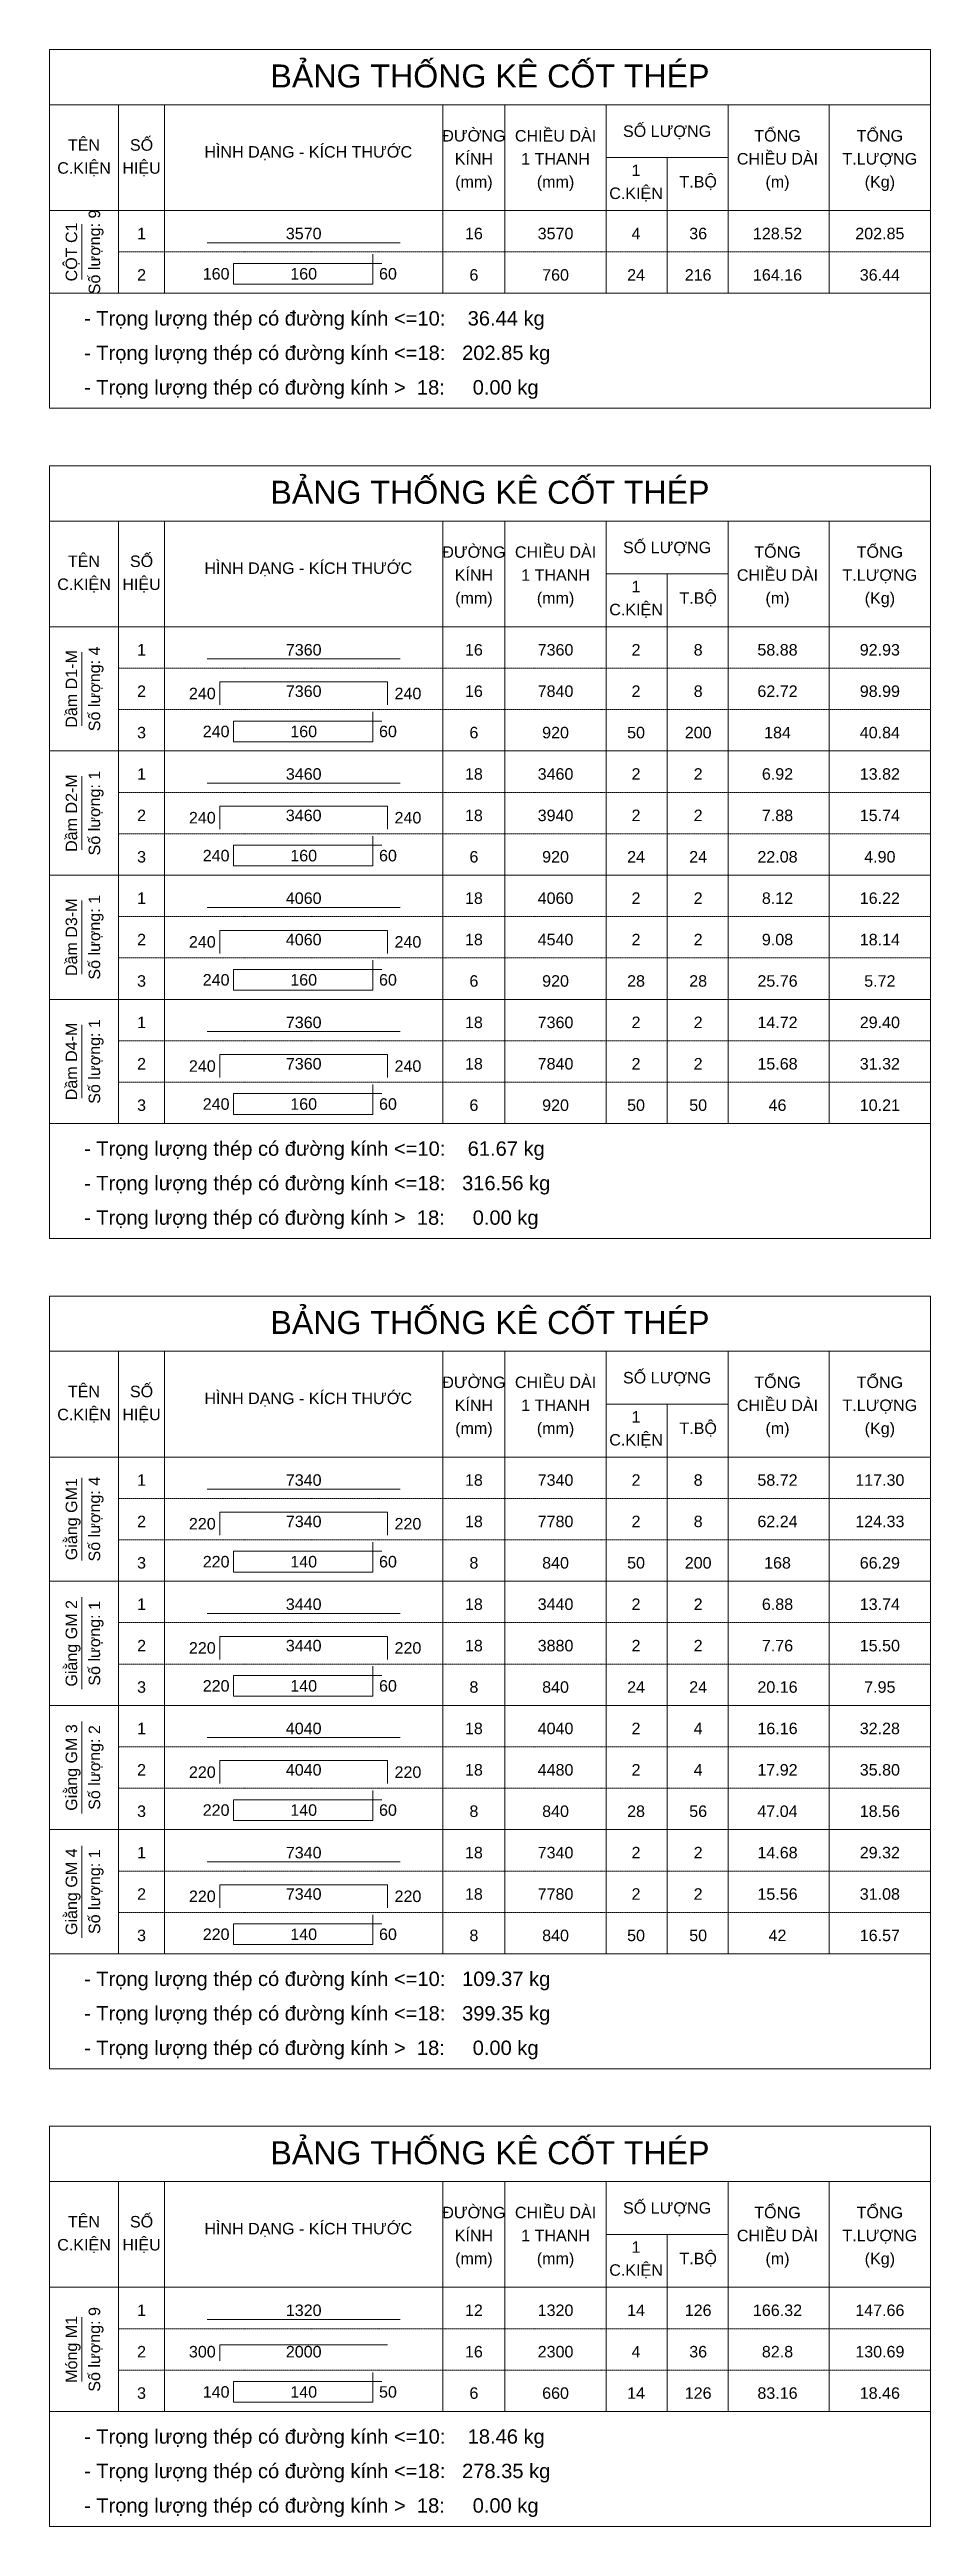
# Model space of a CAD drawing. Header units: inches. Extents: x 0 to 9575, y -257300 to -230375.
import ezdxf
from ezdxf.enums import TextEntityAlignment as Align

# ---------------------------------------------------------------- set-up
doc = ezdxf.new("R2010")
doc.units = ezdxf.units.IN
doc.header["$MEASUREMENT"] = 0
doc.linetypes.add('HIDDENX2', pattern=[0.75, 0.5, -0.25])
for name, color, linetype, lineweight in [('Bao', 2, 'Continuous', 0), ('NetMo', 9, 'HIDDENX2', 0), ('Steel', 4, 'Continuous', 0), ('Text', 2, 'Continuous', 0), ('TextThep', 7, 'Continuous', 0)]:
    doc.layers.add(name, color=color, linetype=linetype, lineweight=lineweight)
doc.styles.add('Hoa', font='micross.ttf')
doc.styles.add('Thuong', font='micross.ttf')

msp = doc.modelspace()

# ---------------------------------------------------------------- linework, layer by layer
at = {"layer": 'Bao'}
for p, q in [((0, -230375), (9575, -230375)), ((0, -230375), (0, -234275)), ((9575, -230375), (9575, -234275)), ((0, -230975), (9575, -230975)), ((750, -230975), (750, -233025)), ((1250, -230975), (1250, -233025)), ((4275, -230975), (4275, -233025)), ((4950, -230975), (4950, -233025)), ((6050, -230975), (6050, -233025)), ((7375, -230975), (7375, -233025)), ((8475, -230975), (8475, -233025)), ((6050, -231550), (7375, -231550)), ((6712.5, -231550), (6712.5, -233025)), ((0, -232125), (9575, -232125)), ((0, -234900), (9575, -234900)), ((0, -234900), (0, -243300)), ((9575, -234900), (9575, -243300)), ((0, -235500), (9575, -235500)), ((750, -235500), (750, -242050)), ((1250, -235500), (1250, -242050)), ((4275, -235500), (4275, -242050)), ((4950, -235500), (4950, -242050)), ((6050, -235500), (6050, -242050)), ((7375, -235500), (7375, -242050)), ((8475, -235500), (8475, -242050)), ((6050, -236075), (7375, -236075)), ((6712.5, -236075), (6712.5, -242050)), ((0, -236650), (9575, -236650)), ((0, -243925), (9575, -243925)), ((0, -243925), (0, -252325)), ((9575, -243925), (9575, -252325)), ((0, -244525), (9575, -244525)), ((750, -244525), (750, -251075)), ((1250, -244525), (1250, -251075)), ((4275, -244525), (4275, -251075)), ((4950, -244525), (4950, -251075)), ((6050, -244525), (6050, -251075)), ((7375, -244525), (7375, -251075)), ((8475, -244525), (8475, -251075)), ((6050, -245100), (7375, -245100)), ((6712.5, -245100), (6712.5, -251075)), ((0, -245675), (9575, -245675)), ((0, -252950), (9575, -252950)), ((0, -252950), (0, -257300)), ((9575, -252950), (9575, -257300)), ((0, -253550), (9575, -253550)), ((750, -253550), (750, -256050)), ((1250, -253550), (1250, -256050)), ((4275, -253550), (4275, -256050)), ((4950, -253550), (4950, -256050)), ((6050, -253550), (6050, -256050)), ((7375, -253550), (7375, -256050)), ((8475, -253550), (8475, -256050)), ((6050, -254125), (7375, -254125)), ((6712.5, -254125), (6712.5, -256050)), ((0, -254700), (9575, -254700))]:
    msp.add_line(p, q, dxfattribs=at)
at = {"layer": 'NetMo'}
for p, q in [((750, -232575), (9575, -232575)), ((750, -233025), (9575, -233025)), ((750, -237100), (9575, -237100)), ((750, -237550), (9575, -237550)), ((750, -238000), (9575, -238000)), ((750, -238450), (9575, -238450)), ((750, -238900), (9575, -238900)), ((750, -239350), (9575, -239350)), ((750, -239800), (9575, -239800)), ((750, -240250), (9575, -240250)), ((750, -240700), (9575, -240700)), ((750, -241150), (9575, -241150)), ((750, -241600), (9575, -241600)), ((750, -242050), (9575, -242050)), ((750, -246125), (9575, -246125)), ((750, -246575), (9575, -246575)), ((750, -247025), (9575, -247025)), ((750, -247475), (9575, -247475)), ((750, -247925), (9575, -247925)), ((750, -248375), (9575, -248375)), ((750, -248825), (9575, -248825)), ((750, -249275), (9575, -249275)), ((750, -249725), (9575, -249725)), ((750, -250175), (9575, -250175)), ((750, -250625), (9575, -250625)), ((750, -251075), (9575, -251075)), ((750, -255150), (9575, -255150)), ((750, -255600), (9575, -255600)), ((750, -256050), (9575, -256050))]:
    msp.add_line(p, q, dxfattribs=at)
at = {"layer": 'Steel'}
for points in [[(1712.5, -232475), (3812.5, -232475)], [(3612.5, -232700), (2000, -232700), (2000, -232925), (3512.5, -232925), (3512.5, -232600)], [(1712.5, -237000), (3812.5, -237000)], [(1850, -237500), (1850, -237250), (3675, -237250), (3675, -237500)], [(3612.5, -237675), (2000, -237675), (2000, -237900), (3512.5, -237900), (3512.5, -237575)], [(1712.5, -238350), (3812.5, -238350)], [(1850, -238850), (1850, -238600), (3675, -238600), (3675, -238850)], [(3612.5, -239025), (2000, -239025), (2000, -239250), (3512.5, -239250), (3512.5, -238925)], [(1712.5, -239700), (3812.5, -239700)], [(1850, -240200), (1850, -239950), (3675, -239950), (3675, -240200)], [(3612.5, -240375), (2000, -240375), (2000, -240600), (3512.5, -240600), (3512.5, -240275)], [(1712.5, -241050), (3812.5, -241050)], [(1850, -241550), (1850, -241300), (3675, -241300), (3675, -241550)], [(3612.5, -241725), (2000, -241725), (2000, -241950), (3512.5, -241950), (3512.5, -241625)], [(1712.5, -246025), (3812.5, -246025)], [(1850, -246525), (1850, -246275), (3675, -246275), (3675, -246525)], [(3612.5, -246700), (2000, -246700), (2000, -246925), (3512.5, -246925), (3512.5, -246600)], [(1712.5, -247375), (3812.5, -247375)], [(1850, -247875), (1850, -247625), (3675, -247625), (3675, -247875)], [(3612.5, -248050), (2000, -248050), (2000, -248275), (3512.5, -248275), (3512.5, -247950)], [(1712.5, -248725), (3812.5, -248725)], [(1850, -249225), (1850, -248975), (3675, -248975), (3675, -249225)], [(3612.5, -249400), (2000, -249400), (2000, -249625), (3512.5, -249625), (3512.5, -249300)], [(1712.5, -250075), (3812.5, -250075)], [(1850, -250575), (1850, -250325), (3675, -250325), (3675, -250575)], [(3612.5, -250750), (2000, -250750), (2000, -250975), (3512.5, -250975), (3512.5, -250650)], [(1712.5, -255050), (3812.5, -255050)], [(1850, -255500), (1850, -255325), (3675, -255325)], [(3612.5, -255725), (2000, -255725), (2000, -255950), (3512.5, -255950), (3512.5, -255625)]]:
    msp.add_lwpolyline(points, dxfattribs=at)
at = {"layer": 'Text'}
for p, q in [((350, -232875), (350, -232275)), ((0, -233025), (9575, -233025)), ((0, -233025), (9575, -233025)), ((0, -234275), (9575, -234275)), ((350, -237725), (350, -236925)), ((0, -238000), (9575, -238000)), ((350, -239075), (350, -238275)), ((0, -239350), (9575, -239350)), ((350, -240425), (350, -239625)), ((0, -240700), (9575, -240700)), ((350, -241775), (350, -240975)), ((0, -242050), (9575, -242050)), ((0, -242050), (9575, -242050)), ((0, -243300), (9575, -243300)), ((350, -246800), (350, -245900)), ((0, -247025), (9575, -247025)), ((350, -248200), (350, -247200)), ((0, -248375), (9575, -248375)), ((350, -249550), (350, -248550)), ((0, -249725), (9575, -249725)), ((350, -250900), (350, -249900)), ((0, -251075), (9575, -251075)), ((0, -251075), (9575, -251075)), ((0, -252325), (9575, -252325)), ((350, -255725), (350, -255025)), ((0, -256050), (9575, -256050)), ((0, -256050), (9575, -256050)), ((0, -257300), (9575, -257300))]:
    msp.add_line(p, q, dxfattribs=at)

# ---------------------------------------------------------------- texts
at = {"layer": 'Text', "color": 4, "style": 'Hoa'}
for p in [(4787.5, -230787.5), (4787.5, -235312.5), (4787.5, -244337.5), (4787.5, -253362.5)]:
    msp.add_text('BẢNG THỐNG KÊ CỐT THÉP', height=250, dxfattribs=at).set_placement(p, align=Align.CENTER)
at = {"layer": 'Text'}
for s, style, p in [('ĐƯỜNG', 'Hoa', (4612.5, -231375)), ('CHIỀU DÀI', 'Hoa', (5500, -231375)), ('SỐ LƯỢNG', 'Hoa', (6712.5, -231325)), ('TỔNG', 'Hoa', (7912.5, -231375)), ('TỔNG', 'Hoa', (9025, -231375)), ('TÊN', 'Hoa', (375, -231475)), ('SỐ', 'Hoa', (1000, -231475)), ('HÌNH DẠNG - KÍCH THƯỚC', 'Hoa', (2812.5, -231550)), ('KÍNH', 'Hoa', (4612.5, -231625)), ('1 THANH', 'Hoa', (5500, -231625)), ('CHIỀU DÀI', 'Hoa', (7912.5, -231625)), ('T.LƯỢNG', 'Hoa', (9025, -231625)), ('C.KIỆN', 'Hoa', (375, -231725)), ('HIỆU', 'Hoa', (1000, -231725)), ('(mm)', 'Thuong', (4612.5, -231875)), ('(mm)', 'Thuong', (5500, -231875)), ('1', 'Hoa', (6375, -231750)), ('T.BỘ', 'Hoa', (7050, -231875)), ('(m)', 'Thuong', (7912.5, -231875)), ('(Kg)', 'Thuong', (9025, -231875)), ('C.KIỆN', 'Hoa', (6375, -232000)), ('TÊN', 'Hoa', (375, -236000)), ('SỐ', 'Hoa', (1000, -236000)), ('ĐƯỜNG', 'Hoa', (4612.5, -235900)), ('CHIỀU DÀI', 'Hoa', (5500, -235900)), ('SỐ LƯỢNG', 'Hoa', (6712.5, -235850)), ('TỔNG', 'Hoa', (7912.5, -235900)), ('TỔNG', 'Hoa', (9025, -235900)), ('C.KIỆN', 'Hoa', (375, -236250)), ('HIỆU', 'Hoa', (1000, -236250)), ('HÌNH DẠNG - KÍCH THƯỚC', 'Hoa', (2812.5, -236075)), ('KÍNH', 'Hoa', (4612.5, -236150)), ('1 THANH', 'Hoa', (5500, -236150)), ('CHIỀU DÀI', 'Hoa', (7912.5, -236150)), ('T.LƯỢNG', 'Hoa', (9025, -236150)), ('(mm)', 'Thuong', (4612.5, -236400)), ('(mm)', 'Thuong', (5500, -236400)), ('C.KIỆN', 'Hoa', (6375, -236525)), ('1', 'Hoa', (6375, -236275)), ('T.BỘ', 'Hoa', (7050, -236400)), ('(m)', 'Thuong', (7912.5, -236400)), ('(Kg)', 'Thuong', (9025, -236400)), ('SỐ LƯỢNG', 'Hoa', (6712.5, -244875)), ('TÊN', 'Hoa', (375, -245025)), ('SỐ', 'Hoa', (1000, -245025)), ('HÌNH DẠNG - KÍCH THƯỚC', 'Hoa', (2812.5, -245100)), ('ĐƯỜNG', 'Hoa', (4612.5, -244925)), ('KÍNH', 'Hoa', (4612.5, -245175)), ('CHIỀU DÀI', 'Hoa', (5500, -244925)), ('CHIỀU DÀI', 'Hoa', (7912.5, -245175)), ('TỔNG', 'Hoa', (7912.5, -244925)), ('TỔNG', 'Hoa', (9025, -244925)), ('C.KIỆN', 'Hoa', (375, -245275)), ('HIỆU', 'Hoa', (1000, -245275)), ('1 THANH', 'Hoa', (5500, -245175)), ('1', 'Hoa', (6375, -245300)), ('T.BỘ', 'Hoa', (7050, -245425)), ('T.LƯỢNG', 'Hoa', (9025, -245175)), ('(mm)', 'Thuong', (4612.5, -245425)), ('(mm)', 'Thuong', (5500, -245425)), ('C.KIỆN', 'Hoa', (6375, -245550)), ('(m)', 'Thuong', (7912.5, -245425)), ('(Kg)', 'Thuong', (9025, -245425)), ('TÊN', 'Hoa', (375, -254050)), ('SỐ', 'Hoa', (1000, -254050)), ('ĐƯỜNG', 'Hoa', (4612.5, -253950)), ('CHIỀU DÀI', 'Hoa', (5500, -253950)), ('SỐ LƯỢNG', 'Hoa', (6712.5, -253900)), ('TỔNG', 'Hoa', (7912.5, -253950)), ('TỔNG', 'Hoa', (9025, -253950)), ('C.KIỆN', 'Hoa', (375, -254300)), ('HIỆU', 'Hoa', (1000, -254300)), ('HÌNH DẠNG - KÍCH THƯỚC', 'Hoa', (2812.5, -254125)), ('KÍNH', 'Hoa', (4612.5, -254200)), ('1 THANH', 'Hoa', (5500, -254200)), ('CHIỀU DÀI', 'Hoa', (7912.5, -254200)), ('T.LƯỢNG', 'Hoa', (9025, -254200)), ('(mm)', 'Thuong', (4612.5, -254450)), ('(mm)', 'Thuong', (5500, -254450)), ('C.KIỆN', 'Hoa', (6375, -254575)), ('1', 'Hoa', (6375, -254325)), ('T.BỘ', 'Hoa', (7050, -254450)), ('(m)', 'Thuong', (7912.5, -254450)), ('(Kg)', 'Thuong', (9025, -254450))]:
    msp.add_text(s, height=125, dxfattribs=dict(at, style=style)).set_placement(p, align=Align.CENTER)
at = {"layer": 'Text', "style": 'Hoa'}
for s, p in [('CỘT C1', (300, -232575)), ('Số lượng: 9', (550, -232575)), ('Dầm D1-M', (300, -237325)), ('Số lượng: 4', (550, -237325)), ('Dầm D2-M', (300, -238675)), ('Số lượng: 1', (550, -238675)), ('Dầm D3-M', (300, -240025)), ('Số lượng: 1', (550, -240025)), ('Dầm D4-M', (300, -241375)), ('Số lượng: 1', (550, -241375)), ('Giằng GM1', (300, -246350)), ('Số lượng: 4', (550, -246350)), ('Giằng GM 2', (300, -247700)), ('Số lượng: 1', (550, -247700)), ('Giằng GM 3', (300, -249050)), ('Số lượng: 2', (550, -249050)), ('Giằng GM 4', (300, -250400)), ('Số lượng: 1', (550, -250400)), ('Số lượng: 9', (550, -255375)), ('Móng M1', (300, -255375))]:
    msp.add_text(s, height=125, rotation=90.00021, dxfattribs=at).set_placement(p, align=Align.CENTER)
for s, p in [('- Trọng lượng thép có đường kính <=10:    36.44 kg', (375, -233375)), ('- Trọng lượng thép có đường kính <=18:   202.85 kg', (375, -233750)), ('- Trọng lượng thép có đường kính >  18:     0.00 kg', (375, -234125)), ('- Trọng lượng thép có đường kính <=10:    61.67 kg', (375, -242400)), ('- Trọng lượng thép có đường kính <=18:   316.56 kg', (375, -242775)), ('- Trọng lượng thép có đường kính >  18:     0.00 kg', (375, -243150)), ('- Trọng lượng thép có đường kính <=10:   109.37 kg', (375, -251425)), ('- Trọng lượng thép có đường kính <=18:   399.35 kg', (375, -251800)), ('- Trọng lượng thép có đường kính >  18:     0.00 kg', (375, -252175)), ('- Trọng lượng thép có đường kính <=10:    18.46 kg', (375, -256400)), ('- Trọng lượng thép có đường kính <=18:   278.35 kg', (375, -256775)), ('- Trọng lượng thép có đường kính >  18:     0.00 kg', (375, -257150))]:
    msp.add_text(s, height=156.25, dxfattribs=at).set_placement(p)
at = {"layer": 'TextThep', "style": 'Hoa'}
for s, p in [('1', (1000, -232475)), ('3570', (2762.5, -232475)), ('16', (4612.5, -232475)), ('3570', (5500, -232475)), ('4', (6375, -232475)), ('36', (7050, -232475)), ('128.52', (7912.5, -232475)), ('202.85', (9025, -232475)), ('2', (1000, -232925)), ('160', (2762.5, -232912.5)), ('6', (4612.5, -232925)), ('1', (1000, -237000)), ('7360', (2762.5, -237000)), ('16', (4612.5, -237000)), ('7360', (5500, -237000)), ('2', (6375, -237000)), ('8', (7050, -237000)), ('58.88', (7912.5, -237000)), ('92.93', (9025, -237000)), ('2', (1000, -237450)), ('7360', (2762.5, -237450)), ('16', (4612.5, -237450)), ('3', (1000, -237900)), ('160', (2762.5, -237887.5)), ('6', (4612.5, -237900)), ('1', (1000, -238350)), ('3460', (2762.5, -238350)), ('18', (4612.5, -238350)), ('3460', (5500, -238350)), ('2', (6375, -238350)), ('2', (7050, -238350)), ('6.92', (7912.5, -238350)), ('13.82', (9025, -238350)), ('2', (1000, -238800)), ('3460', (2762.5, -238800)), ('18', (4612.5, -238800)), ('3', (1000, -239250)), ('160', (2762.5, -239237.5)), ('6', (4612.5, -239250)), ('1', (1000, -239700)), ('4060', (2762.5, -239700)), ('18', (4612.5, -239700)), ('4060', (5500, -239700)), ('2', (6375, -239700)), ('2', (7050, -239700)), ('8.12', (7912.5, -239700)), ('16.22', (9025, -239700)), ('2', (1000, -240150)), ('4060', (2762.5, -240150)), ('18', (4612.5, -240150)), ('3', (1000, -240600)), ('160', (2762.5, -240587.5)), ('6', (4612.5, -240600)), ('1', (1000, -241050)), ('7360', (2762.5, -241050)), ('18', (4612.5, -241050)), ('7360', (5500, -241050)), ('2', (6375, -241050)), ('2', (7050, -241050)), ('14.72', (7912.5, -241050)), ('29.40', (9025, -241050)), ('2', (1000, -241500)), ('7360', (2762.5, -241500)), ('18', (4612.5, -241500)), ('3', (1000, -241950)), ('160', (2762.5, -241937.5)), ('6', (4612.5, -241950)), ('1', (1000, -246025)), ('7340', (2762.5, -246025)), ('18', (4612.5, -246025)), ('7340', (5500, -246025)), ('2', (6375, -246025)), ('8', (7050, -246025)), ('58.72', (7912.5, -246025)), ('117.30', (9025, -246025)), ('2', (1000, -246475)), ('7340', (2762.5, -246475)), ('18', (4612.5, -246475)), ('3', (1000, -246925)), ('140', (2762.5, -246912.5)), ('8', (4612.5, -246925)), ('1', (1000, -247375)), ('3440', (2762.5, -247375)), ('18', (4612.5, -247375)), ('3440', (5500, -247375)), ('2', (6375, -247375)), ('2', (7050, -247375)), ('6.88', (7912.5, -247375)), ('13.74', (9025, -247375)), ('2', (1000, -247825)), ('3440', (2762.5, -247825)), ('18', (4612.5, -247825)), ('3', (1000, -248275)), ('140', (2762.5, -248262.5)), ('8', (4612.5, -248275)), ('1', (1000, -248725)), ('4040', (2762.5, -248725)), ('18', (4612.5, -248725)), ('4040', (5500, -248725)), ('2', (6375, -248725)), ('4', (7050, -248725)), ('16.16', (7912.5, -248725)), ('32.28', (9025, -248725)), ('2', (1000, -249175)), ('4040', (2762.5, -249175)), ('18', (4612.5, -249175)), ('3', (1000, -249625)), ('140', (2762.5, -249612.5)), ('8', (4612.5, -249625)), ('1', (1000, -250075)), ('7340', (2762.5, -250075)), ('18', (4612.5, -250075)), ('7340', (5500, -250075)), ('2', (6375, -250075)), ('2', (7050, -250075)), ('14.68', (7912.5, -250075)), ('29.32', (9025, -250075)), ('2', (1000, -250525)), ('7340', (2762.5, -250525)), ('18', (4612.5, -250525)), ('3', (1000, -250975)), ('140', (2762.5, -250962.5)), ('8', (4612.5, -250975)), ('1', (1000, -255050)), ('1320', (2762.5, -255050)), ('12', (4612.5, -255050)), ('1320', (5500, -255050)), ('14', (6375, -255050)), ('126', (7050, -255050)), ('166.32', (7912.5, -255050)), ('147.66', (9025, -255050)), ('2', (1000, -255500)), ('2000', (2762.5, -255500)), ('16', (4612.5, -255500)), ('3', (1000, -255950)), ('140', (2762.5, -255937.5)), ('6', (4612.5, -255950))]:
    msp.add_text(s, height=125, dxfattribs=at).set_placement(p, align=Align.BOTTOM_CENTER)
for s, p in [('160', (1956.25, -232912.5)), ('240', (1806.25, -237475)), ('240', (1956.25, -237887.5)), ('240', (1806.25, -238825)), ('240', (1956.25, -239237.5)), ('240', (1806.25, -240175)), ('240', (1956.25, -240587.5)), ('240', (1806.25, -241525)), ('240', (1956.25, -241937.5)), ('220', (1806.25, -246500)), ('220', (1956.25, -246912.5)), ('220', (1806.25, -247850)), ('220', (1956.25, -248262.5)), ('220', (1806.25, -249200)), ('220', (1956.25, -249612.5)), ('220', (1806.25, -250550)), ('220', (1956.25, -250962.5)), ('300', (1806.25, -255500)), ('140', (1956.25, -255937.5))]:
    msp.add_text(s, height=125, dxfattribs=at).set_placement(p, align=Align.BOTTOM_RIGHT)
for s, p in [('60', (3581.25, -232912.5)), ('240', (3750, -237475)), ('60', (3581.25, -237887.5)), ('240', (3750, -238825)), ('60', (3581.25, -239237.5)), ('240', (3750, -240175)), ('60', (3581.25, -240587.5)), ('240', (3750, -241525)), ('60', (3581.25, -241937.5)), ('220', (3750, -246500)), ('60', (3581.25, -246912.5)), ('220', (3750, -247850)), ('60', (3581.25, -248262.5)), ('220', (3750, -249200)), ('60', (3581.25, -249612.5)), ('220', (3750, -250550)), ('60', (3581.25, -250962.5)), ('50', (3581.25, -255937.5))]:
    msp.add_text(s, height=125, dxfattribs=at).set_placement(p, align=Align.BOTTOM_LEFT)
at = {"layer": 'TextThep', "color": 7, "style": 'Hoa'}
for s, p in [('760', (5500, -232925)), ('24', (6375, -232925)), ('216', (7050, -232925)), ('164.16', (7912.5, -232925)), ('36.44', (9025, -232925)), ('7840', (5500, -237450)), ('2', (6375, -237450)), ('8', (7050, -237450)), ('62.72', (7912.5, -237450)), ('98.99', (9025, -237450)), ('920', (5500, -237900)), ('50', (6375, -237900)), ('200', (7050, -237900)), ('184', (7912.5, -237900)), ('40.84', (9025, -237900)), ('3940', (5500, -238800)), ('2', (6375, -238800)), ('2', (7050, -238800)), ('7.88', (7912.5, -238800)), ('15.74', (9025, -238800)), ('920', (5500, -239250)), ('24', (6375, -239250)), ('24', (7050, -239250)), ('22.08', (7912.5, -239250)), ('4.90', (9025, -239250)), ('4540', (5500, -240150)), ('2', (6375, -240150)), ('2', (7050, -240150)), ('9.08', (7912.5, -240150)), ('18.14', (9025, -240150)), ('920', (5500, -240600)), ('28', (6375, -240600)), ('28', (7050, -240600)), ('25.76', (7912.5, -240600)), ('5.72', (9025, -240600)), ('7840', (5500, -241500)), ('2', (6375, -241500)), ('2', (7050, -241500)), ('15.68', (7912.5, -241500)), ('31.32', (9025, -241500)), ('920', (5500, -241950)), ('50', (6375, -241950)), ('50', (7050, -241950)), ('46', (7912.5, -241950)), ('10.21', (9025, -241950)), ('7780', (5500, -246475)), ('2', (6375, -246475)), ('8', (7050, -246475)), ('62.24', (7912.5, -246475)), ('124.33', (9025, -246475)), ('840', (5500, -246925)), ('50', (6375, -246925)), ('200', (7050, -246925)), ('168', (7912.5, -246925)), ('66.29', (9025, -246925)), ('3880', (5500, -247825)), ('2', (6375, -247825)), ('2', (7050, -247825)), ('7.76', (7912.5, -247825)), ('15.50', (9025, -247825)), ('840', (5500, -248275)), ('24', (6375, -248275)), ('24', (7050, -248275)), ('20.16', (7912.5, -248275)), ('7.95', (9025, -248275)), ('4480', (5500, -249175)), ('2', (6375, -249175)), ('4', (7050, -249175)), ('17.92', (7912.5, -249175)), ('35.80', (9025, -249175)), ('840', (5500, -249625)), ('28', (6375, -249625)), ('56', (7050, -249625)), ('47.04', (7912.5, -249625)), ('18.56', (9025, -249625)), ('7780', (5500, -250525)), ('2', (6375, -250525)), ('2', (7050, -250525)), ('15.56', (7912.5, -250525)), ('31.08', (9025, -250525)), ('840', (5500, -250975)), ('50', (6375, -250975)), ('50', (7050, -250975)), ('42', (7912.5, -250975)), ('16.57', (9025, -250975)), ('2300', (5500, -255500)), ('4', (6375, -255500)), ('36', (7050, -255500)), ('82.8', (7912.5, -255500)), ('130.69', (9025, -255500)), ('660', (5500, -255950)), ('14', (6375, -255950)), ('126', (7050, -255950)), ('83.16', (7912.5, -255950)), ('18.46', (9025, -255950))]:
    msp.add_text(s, height=125, dxfattribs=at).set_placement(p, align=Align.BOTTOM_CENTER)

doc.saveas('drawing.dxf')
